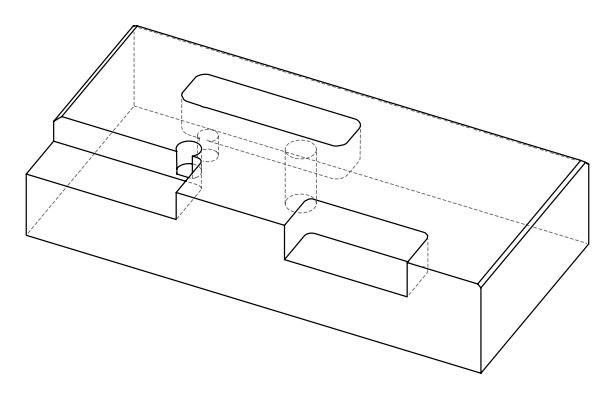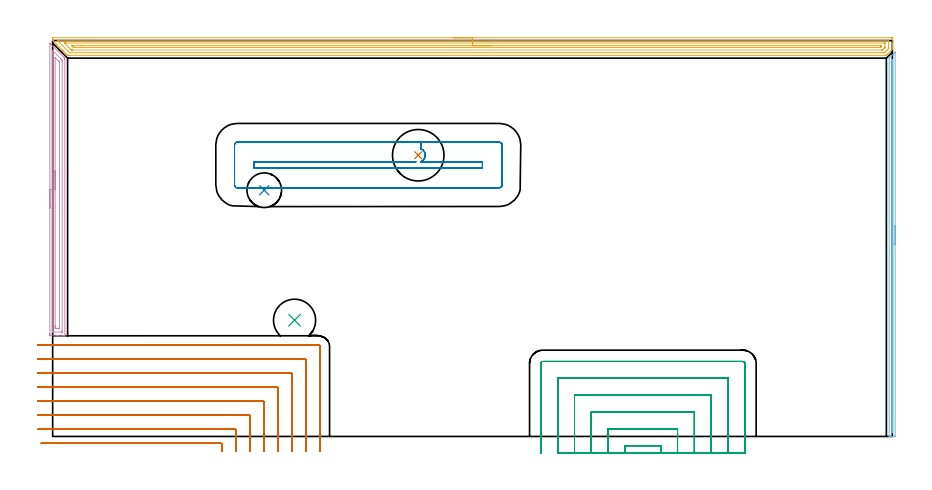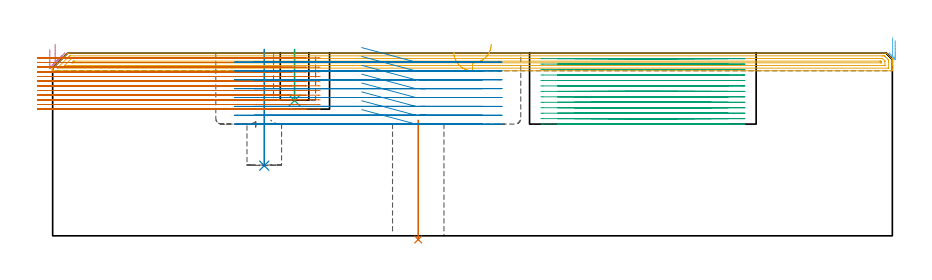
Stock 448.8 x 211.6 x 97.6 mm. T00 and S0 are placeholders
(PLAN: 9 operations, 6 tool changes, 101.4 min)
(1 INDEXABLE_INSERT_DRILL_THROUGH_HOLE_FROM_SOLID | STEP1HOLE | NXT0302_026 | 0.26 min | 57909 mm3)
(2 INDEXABLE_INSERT_DRILL_BLIND_HOLE_FROM_SOLID | STEP1POCKET | NXT0302_008 | 0.25 min | 16067 mm3)
(3 INDEXABLE_INSERT_DRILL_BLIND_HOLE_FROM_SOLID_1 | STEP1POCKET_1 | NXT0302_016 | 0.11 min | 9942 mm3)
(4 AREA_MILL | FG_CHAMFER_SURFACE | UGT0205_001 | 3.89 min | 5208 mm3)
(5 AREA_MILL_1 | FG_CHAMFER_SURFACE_1 | UGT0205_001 | 14.43 min | 19616 mm3)
(6 AREA_MILL_2 | FG_CHAMFER_SURFACE_2 | UGT0205_001 | 3.4 min | 1041 mm3)
(7 MILL_CORNER_NOTCH_RECTANGULAR | CORNER_NOTCH_RECTANGULAR | NXT0201_013 | Follow Part, ap 2.5, ae 75% | 32.62 min | 236923 mm3)
(8 MILL_RECTANGULAR_POCKET | POCKET_RECTANGULAR_STRAIGHT | UGT0201_095 | Follow Part, ap 5, ae 75% | 10.48 min | 236497 mm3)
(9 MILL_SLOT | SLOT_PARTIAL_RECTANGULAR | NXT0201_011 | Follow Part, ap 3, ae 75% | 35.96 min | 210805 mm3)
(TOOL NXT0302_026 | Index. Insert Drill 27.5mm [880-D2750L32-03] | D27.5 PA176 FL83 Z2)
(TOOL NXT0302_008 | Index. Insert Drill 18.5mm [880-D1850L25-05] | D18.5 PA176 FL93 Z2)
(TOOL NXT0302_016 | Index. Insert Drill 22.5mm [880-D2250L25-03] | D22.5 PA176 FL68 Z2)
(TOOL UGT0205_001 | Chamfer Mill 20 x 3 x 45 deg. | D20 FL50 Z2)
(TOOL NXT0201_013 | ENDMILL 10mm | D10 FL30 Z4)
(TOOL UGT0201_095 | End mill 20 mm | D20 R3 FL38 Z4)
(TOOL NXT0201_011 | ENDMILL 12mm [2P460-1200-NA 1630] | D12 FL38 Z6)
(OP 1 INDEXABLE_INSERT_DRILL_THROUGH_HOLE_FROM_SOLID)
G17 G21 G94 G90
T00 M6
G54
G17 G0 G90 X195.4 Y150.3 S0 M3
G43 Z107.6 H1
G94 G81 G98 Z-1.98 F250. R61.7
G80
M5
M2
(OP 2 INDEXABLE_INSERT_DRILL_BLIND_HOLE_FROM_SOLID)
G17 G21 G94 G90
T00 M6
G54
G17 G0 G90 X113.1 Y131.6 S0 M3
G43 Z107.6 H1
G94 G81 G98 Z37.5 F250. R99.6
G80
M5
M2
(OP 3 INDEXABLE_INSERT_DRILL_BLIND_HOLE_FROM_SOLID_1)
G17 G21 G94 G90
T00 M6
G54
G17 G0 G90 X129.3 Y62.1 S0 M3
G43 Z107.6 H1
G94 G81 G98 Z72.3 F250. R99.6
G80
M5
M2
(OP 4 AREA_MILL)
G17 G21 G94 G90
T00 M6
G54
G17 G0 G90 X-1.5 Y122. S1061 M3
G43 Z107.6 H0
Z99.6
G94 G1 Y122.038 Z98.728 F250.
Y122.152 Z97.864
Y122.341 Z97.012
Y122.603 Z96.18
Y122.937 Z95.374
Y123.34 Z94.6
Y123.809 Z93.864
Y124.34 Z93.172
Y124.929 Z92.529
Y125.572 Z91.94
Y126.264 Z91.408
Y127. Z90.94
Y127.774 Z90.537
Y128.58 Z90.203
Y129.412 Z89.941
Y130.264 Z89.752
Y131.128 Z89.638
Y132. Z89.6
X-1.499 Y210.196 Z89.601
X-1.496 Z89.604
X-1.404 Y210.104 Z89.696
X-1.031 Y209.733 Z90.065
X6.473 Y202.227 Z97.573
X6.504 Y202.187 Z97.593
X6.5 Y201.582 Z97.6
Y53.953
X6.497 Y53.808 Z97.588
X6.491 Y53.807 Z97.582
X6.179 Y53.8 Z97.278
X5.753 Z96.852
X5.148 Z96.243
X3.081 Z94.178
X2.5 Z93.595
X1.908 Z93.003
X-1.031 Y53.801 Z90.066
X-1.26 Y53.804 Z89.837
X-1.491 Y53.809 Z89.606
X-1.495 Y53.93 Z89.603
X-1.499 Y54.399 Z89.601
X-1.5 Y54.873 Z89.6
Y132.
X-0.086 Z91.014
Y205.141
X-0.084 Y205.969 Z91.016
X-0.082 Y206.033 Z91.018
X-0.067 Y206.306 Z91.033
X0.016 Y206.227 Z91.116
X0.216 Y206.033 Z91.316
X4.265 Y201.984 Z95.365
X4.673 Y201.574 Z95.773
X5.079 Y201.154 Z96.179
X5.085 Y200.745 Z96.185
Y200.682
X5.086 Y56.183 Z96.186
X5.084 Y55.975 Z96.184
X5.082 Y55.872 Z96.182
X5.079 Y55.824 Z96.179
X5.07 Y55.81 Z96.17
X5.022 Y55.807 Z96.122
X4.643 Y55.801 Z95.743
X0.23 Z91.33
X0.02 Y55.806 Z91.12
X-0.078 Y55.81 Z91.022
X-0.085 Y56.119 Z91.015
Y56.183
X-0.086 Y132. Z91.014
X1.328 Z92.428
X1.329 Y201.865 Z92.429
X1.33 Y202.466 Z92.43
X1.334 Z92.434
X3.383 Y200.418 Z94.483
X3.538 Y200.261 Z94.638
X3.615 Y200.18 Z94.715
X3.651 Y200.138 Z94.751
X3.665 Y200.116 Z94.765
X3.666 Y200.081 Z94.766
X3.67 Y199.79 Z94.77
X3.671 Y199.498 Z94.771
X3.672 Y198.898 Z94.772
X3.671 Y58.859 Z94.771
X3.67 Y58.568 Z94.77
X3.666 Y57.967 Z94.766
X3.665 Y57.83 Z94.765
X3.539 Y57.809 Z94.639
X3.383 Y57.805 Z94.483
X2.665 Y57.8 Z93.765
X2.5 Z93.6
X1.782 Z92.882
X1.617 Y57.802 Z92.717
X1.453 Y57.806 Z92.553
X1.348 Y57.81 Z92.448
X1.335 Y57.871 Z92.435
X1.333 Y57.967 Z92.433
X1.33 Y58.257 Z92.43
X1.329 Y58.859 Z92.429
X1.328 Y59.15 Z92.428
Y132.
Y132.872 Z92.467
Y133.737 Z92.58
Y134.588 Z92.769
Y135.42 Z93.032
Y136.226 Z93.365
Y137. Z93.768
Y137.736 Z94.237
Y138.428 Z94.768
Y139.071 Z95.357
Y139.66 Z96.001
Y140.192 Z96.693
Y140.66 Z97.428
Y141.063 Z98.202
Y141.397 Z99.008
Y141.659 Z99.84
Y141.848 Z100.692
Y141.962 Z101.557
Y142. Z102.428
G0 Z107.6
M5
M2
(OP 5 AREA_MILL_1)
G17 G21 G94 G90
T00 M6
G54
G17 G0 G90 X214.4 Y213.1 S1061 M3
G43 Z107.6 H0
Z98.2
G94 G1 X214.438 Z97.328 F250.
X214.552 Z96.464
X214.741 Z95.612
X215.003 Z94.78
X215.337 Z93.974
X215.74 Z93.2
X216.209 Z92.464
X216.74 Z91.772
X217.329 Z91.129
X217.972 Z90.54
X218.664 Z90.008
X219.4 Z89.54
X220.174 Z89.137
X220.98 Z88.803
X221.812 Z88.541
X222.664 Z88.352
X223.528 Z88.238
X224.4 Z88.2
X448.182 Y213.099 Z88.201
X448.521 Y213.097 Z88.202
X448.79 Y213.093 Z88.204
X448.8 Y212.766 Z88.531
Y210.146 Z91.148
Y209.608 Z91.689
Y209.273 Z92.023
Y208.735 Z92.562
Y208.4 Z92.895
Y207.731 Z93.569
Y207.425 Z93.874
X448.798 Y206.985 Z94.307
X448.79 Y206.898 Z94.394
X448.705 Y206.803 Z94.493
X448.654 Y206.753 Z94.545
X448.65 Y206.749 Z94.549
X447.735 Y205.835 Z95.464
X445.893 Y203.992 Z97.307
X445.645 Y203.747 Z97.549
X445.595 Y203.704 Z97.589
X445.502 Y203.7 Z97.6
X8.658
X8.005 Y203.701 Z97.586
X7.857 Y203.842 Z97.457
X5.918 Y205.781 Z95.516
X5.862 Y205.837 Z95.462
X5.68 Y206.019 Z95.28
X5.627 Y206.072 Z95.225
X5.577 Y206.122 Z95.177
X5.382 Y206.317 Z94.982
X5.336 Y206.363 Z94.934
X2.427 Y209.273 Z92.027
X0.32 Y211.379 Z89.919
X0.243 Y211.456 Z89.84
X0.036 Y211.664 Z89.636
X0.022 Y211.679 Z89.621
X0.001 Y211.71 Z89.588
X0. Y211.892 Z89.406
Y211.958 Z89.341
Y212.766 Z88.529
Y212.933 Z88.362
X0.001 Y213.097 Z88.199
X0.002
X0.171 Y213.1 Z88.2
X224.4
Y211.686 Z89.614
X446.607 Y211.685 Z89.615
X446.747 Y211.684 Z89.616
X446.78 Y211.681 Z89.619
X446.79 Y211.679 Z89.621
X446.793 Y211.671 Z89.629
X446.797 Y211.641 Z89.659
X446.8 Y211.497 Z89.803
X446.799 Y208.4 Z92.9
X446.798 Y208.007 Z93.293
X446.79 Y207.527 Z93.773
X446.777 Y207.338 Z93.962
X446.686 Y207.243 Z94.057
X446.395 Y206.946 Z94.354
X445.231 Y205.781 Z95.519
X444.922 Y205.475 Z95.825
X444.609 Y205.169 Z96.131
X444.551 Y205.121 Z96.179
X444.502 Y205.119 Z96.181
X444.395 Y205.116 Z96.184
X443.715 Y205.115 Z96.185
X443.504 Y205.114 Z96.186
X9.34 Y205.115 Z96.185
X9.17 Y205.116 Z96.184
X9.085 Y205.119 Z96.181
X9.047 Y205.121 Z96.179
X8.969 Y205.193 Z96.107
X8.658 Y205.494 Z95.806
X8.369 Y205.781 Z95.519
X7.765 Y206.385 Z94.915
X2.971 Y211.18 Z90.12
X2.674 Y211.482 Z89.818
X2.493 Y211.669 Z89.631
X2.487 Y211.681 Z89.619
X2.491 Y211.682 Z89.618
X2.519 Y211.684 Z89.616
X2.617 Y211.685 Z89.615
X224.4 Y211.686 Z89.614
Y210.272 Z91.028
X444.609 Y210.271 Z91.029
X444.737 Y210.27 Z91.03
X444.772 Y210.267 Z91.033
X444.788 Y210.265 Z91.035
X444.791 Y210.257 Z91.043
X444.797 Y210.208 Z91.092
X444.799 Y210.146 Z91.154
X444.8 Y208.213 Z93.087
X444.798 Y208.026 Z93.274
X444.794 Y207.902 Z93.398
X444.79 Y207.804 Z93.496
X444.762 Y207.773 Z93.527
X444.609 Y207.608 Z93.692
X443.684 Y206.684 Z94.616
X443.652 Y206.654 Z94.646
X443.557 Y206.568 Z94.732
X443.502 Y206.535 Z94.765
X442.95 Y206.529 Z94.771
X10.573
X10.445 Y206.53 Z94.77
X10.317 Y206.532 Z94.768
X10.073 Y206.538 Z94.762
X9.953 Y206.654 Z94.646
X9.551 Y207.049 Z94.251
X6.395 Y210.205 Z91.095
X6.361 Y210.241 Z91.059
X6.345 Y210.261 Z91.039
X6.343 Y210.264 Z91.036
X6.359 Y210.266 Z91.034
X6.615 Y210.27 Z91.03
X6.743 Y210.271 Z91.029
X6.871 Y210.272 Z91.028
X224.4
Y208.857 Z92.443
X442.661
X442.705 Y208.856 Z92.444
X442.751 Y208.854 Z92.446
X442.781 Y208.851 Z92.449
X442.79 Y208.818 Z92.482
X442.799 Y208.422 Z92.878
X442.798 Y208.4 Z92.9
X442.79 Y208.294 Z93.006
X442.783 Y208.244 Z93.056
X442.745 Y208.202 Z93.098
X442.612 Y208.066 Z93.234
X442.513 Y207.971 Z93.329
X442.493 Y207.954 Z93.346
X442.462 Y207.95 Z93.35
X442.393 Y207.946 Z93.354
X441.929 Y207.943 Z93.357
X11.806
X11.338 Y207.945 Z93.355
X11.183 Y207.948 Z93.352
X11.129 Y207.95 Z93.35
X11.083 Y207.978 Z93.322
X10.995 Y208.062 Z93.238
X10.65 Y208.4 Z92.9
X10.445 Y208.605 Z92.695
X10.284 Y208.773 Z92.527
X10.215 Y208.845 Z92.455
X10.238 Y208.85 Z92.45
X10.445 Y208.853 Z92.447
X10.871 Y208.856 Z92.444
X15.086 Y208.857 Z92.443
X224.4
X225.272 Z92.481
X226.137 Z92.595
X226.988 Z92.783
X227.82 Z93.046
X228.626 Z93.38
X229.4 Z93.782
X230.136 Z94.251
X230.828 Z94.782
X231.471 Z95.372
X232.06 Z96.015
X232.592 Z96.707
X233.06 Z97.443
X233.463 Z98.217
X233.797 Z99.022
X234.059 Z99.855
X234.248 Z100.706
X234.362 Z101.571
X234.4 Z102.443
G0 Z107.6
M5
M2
(OP 6 AREA_MILL_2)
G17 G21 G94 G90
T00 M6
G54
G17 G0 G90 X450.3 Y112.7 S1061 M3
G43 Z107.6 H0
Z104.4
G94 G1 Y112.662 Z103.528 F250.
Y112.548 Z102.664
Y112.359 Z101.812
Y112.097 Z100.98
Y111.763 Z100.174
Y111.36 Z99.4
Y110.892 Z98.664
Y110.36 Z97.972
Y109.771 Z97.329
Y109.128 Z96.74
Y108.436 Z96.208
Y107.7 Z95.74
Y106.926 Z95.337
Y106.12 Z95.003
Y105.288 Z94.741
Y104.436 Z94.552
Y103.572 Z94.438
Y102.7 Z94.4
Y0.3
X450.297 Y0.001
X449.135 Y0. Z95.561
X448.551 Z96.148
X447.979 Z96.72
X447.395 Z97.304
X447.298 Z97.401
X447.199 Z97.493
X447.196 Z97.496
X447.103 Y0.01 Z97.588
X447.1 Y0.15 Z97.6
Y202.129
X447.105 Y202.195 Z97.59
X447.126 Y202.225 Z97.57
X447.239 Y202.339 Z97.46
X449.57 Y204.672 Z95.126
X449.703 Y204.804 Z94.994
X449.868 Y204.97 Z94.829
X450.005 Y205.108 Z94.69
X450.149 Y205.25 Z94.549
X450.292 Y205.397 Z94.397
X450.294 Y205.398 Z94.394
X450.3 Y205.277 Z94.4
Y102.7
X448.886 Z95.814
X448.885 Y2.114 Z95.815
X448.884 Y2.052 Z95.816
X448.882 Y2.023 Z95.818
X448.88 Y2.015 Z95.82
X448.843 Y2.01 Z95.857
X448.632 Y2.003 Z96.068
X448.542 Y2.007 Z96.158
X448.526 Y2.009 Z96.174
X448.521 Y2.038 Z96.179
X448.518 Y2.12 Z96.182
X448.515 Y2.379 Z96.185
X448.514 Y6.094 Z96.186
Y200.346
X448.515 Y200.727 Z96.185
X448.518 Y200.978 Z96.182
X448.521 Y201.113 Z96.179
X448.531 Y201.169 Z96.169
X448.591 Y201.238 Z96.109
X448.686 Y201.332 Z96.014
X448.87 Y201.509 Z95.83
X448.879 Y201.514 Z95.821
X448.881 Y201.498 Z95.819
X448.884 Y201.238 Z95.816
X448.885 Y200.982 Z95.815
X448.886 Y200.601 Z95.814
Y102.7
Y101.828 Z95.852
Y100.964 Z95.966
Y100.112 Z96.155
Y99.28 Z96.417
Y98.474 Z96.751
Y97.7 Z97.154
Y96.964 Z97.623
Y96.272 Z98.154
Y95.629 Z98.743
Y95.04 Z99.386
Y94.508 Z100.078
Y94.04 Z100.814
Y93.637 Z101.588
Y93.303 Z102.394
Y93.041 Z103.226
Y92.852 Z104.078
Y92.738 Z104.943
Y92.7 Z105.814
G0 Z107.6
M5
M2
(OP 7 MILL_CORNER_NOTCH_RECTANGULAR)
G17 G21 G94 G90
T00 M6
G54
G17 G0 G90 X90.5 Y-8. S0 M3
G43 Z107.6 H0
Z95.108
G94 G1 Y-5. F250.
Y-4.195 F500.
G3 X90.005 Y-3.7 R0.5
G1 X-3.363
X-6.363 F250.
G0 Z107.6
X98. Y-8.
Z95.108
G1 Y-5.
Y3.305 F500.
G3 X97.505 Y3.8 R0.5
G1 X-4.633
G2 X-5. Y3.801 R45.
G1 X-8. Y3.826 F250.
G0 Z107.6
X105.5 Y-8.
Z95.108
G1 Y-5.
Y10.804 F500.
G3 X105.004 Y11.3 R0.5
G1 X-4.633
G2 X-5. Y11.302 R37.5
G1 X-8. Y11.331 F250.
G0 Z107.6
X113. Y-8.
Z95.108
G1 Y-5.
Y18.304 F500.
G3 X112.504 Y18.8 R0.5
G1 X-4.633
G2 X-5. Y18.802 R30.
G1 X-8. Y18.839 F250.
G0 Z107.6
X120.5 Y-8.
Z95.108
G1 Y-5.
Y25.804 F500.
G3 X120.004 Y26.3 R0.5
G1 X-4.633
G2 X-5. Y26.303 R22.5
G1 X-8. Y26.352 F250.
G0 Z107.6
X128. Y-8.
Z95.108
G1 Y-5.
Y33.304 F500.
G3 X127.504 Y33.8 R0.5
G1 X-4.633
G2 X-5. Y33.804 R15.
G1 X-7.999 Y33.878 F250.
G0 Z107.6
X135.5 Y-8.
Z95.108
G1 Y-5.
Y40.804 F500.
G3 X135.004 Y41.3 R0.5
G1 X-4.633
G2 X-5. Y41.309 R7.5
G1 X-7.996 Y41.456 F250.
G0 Z107.6
X143. Y-8.
Z95.108
G1 Y-5.
Y47.9 F500.
G3 X142.1 Y48.8 R0.9
G1 X-4.633
X-7.633 F250.
G0 Z107.6
X90.5 Y-8.
Z92.617
G1 Y-5.
Y-4.195 F500.
G3 X90.005 Y-3.7 R0.5
G1 X-3.363
X-6.363 F250.
G0 Z107.6
X98. Y-8.
Z92.617
G1 Y-5.
Y3.305 F500.
G3 X97.505 Y3.8 R0.5
G1 X-5.
X-8. F250.
G0 Z107.6
X105.5 Y-8.
Z92.617
G1 Y-5.
Y10.804 F500.
G3 X105.004 Y11.3 R0.5
G1 X-5.
X-8. F250.
G0 Z107.6
X113. Y-8.
Z92.617
G1 Y-5.
Y18.304 F500.
G3 X112.504 Y18.8 R0.5
G1 X-5.
X-8. F250.
G0 Z107.6
X120.5 Y-8.
Z92.617
G1 Y-5.
Y25.804 F500.
G3 X120.004 Y26.3 R0.5
G1 X-5.
X-8. F250.
G0 Z107.6
X128. Y-8.
Z92.617
G1 Y-5.
Y33.304 F500.
G3 X127.504 Y33.8 R0.5
G1 X-5.
X-8. F250.
G0 Z107.6
X135.5 Y-8.
Z92.617
G1 Y-5.
Y40.804 F500.
G3 X135.004 Y41.3 R0.5
G1 X-5.
X-8. F250.
G0 Z107.6
X143. Y-8.
Z92.617
G1 Y-5.
Y47.9 F500.
G3 X142.1 Y48.8 R0.9
G1 X-5.
X-8. F250.
G0 Z107.6
X90.5 Y-8.
Z90.125
G1 Y-5.
Y-4.195 F500.
G3 X90.005 Y-3.7 R0.5
G1 X-3.363
X-6.363 F250.
G0 Z107.6
X98. Y-8.
Z90.125
G1 Y-5.
Y3.305 F500.
G3 X97.505 Y3.8 R0.5
G1 X-5.
X-8. F250.
G0 Z107.6
X105.5 Y-8.
Z90.125
G1 Y-5.
Y10.804 F500.
G3 X105.004 Y11.3 R0.5
G1 X-5.
X-8. F250.
G0 Z107.6
X113. Y-8.
Z90.125
G1 Y-5.
Y18.304 F500.
G3 X112.504 Y18.8 R0.5
G1 X-5.
X-8. F250.
G0 Z107.6
X120.5 Y-8.
Z90.125
G1 Y-5.
Y25.804 F500.
G3 X120.004 Y26.3 R0.5
G1 X-5.
X-8. F250.
G0 Z107.6
X128. Y-8.
Z90.125
G1 Y-5.
Y33.304 F500.
G3 X127.504 Y33.8 R0.5
G1 X-5.
X-8. F250.
G0 Z107.6
X135.5 Y-8.
Z90.125
G1 Y-5.
Y40.804 F500.
G3 X135.004 Y41.3 R0.5
G1 X-5.
X-8. F250.
G0 Z107.6
X143. Y-8.
Z90.125
G1 Y-5.
Y47.9 F500.
G3 X142.1 Y48.8 R0.9
G1 X-5.
X-8. F250.
G0 Z107.6
X90.5 Y-8.
Z87.633
G1 Y-5.
Y-4.195 F500.
G3 X90.005 Y-3.7 R0.5
G1 X-3.363
X-6.363 F250.
G0 Z107.6
X98. Y-8.
Z87.633
G1 Y-5.
Y3.305 F500.
G3 X97.505 Y3.8 R0.5
G1 X-5.
X-8. F250.
G0 Z107.6
X105.5 Y-8.
Z87.633
G1 Y-5.
Y10.804 F500.
G3 X105.004 Y11.3 R0.5
G1 X-5.
X-8. F250.
G0 Z107.6
X113. Y-8.
Z87.633
G1 Y-5.
Y18.304 F500.
G3 X112.504 Y18.8 R0.5
G1 X-5.
X-8. F250.
G0 Z107.6
X120.5 Y-8.
Z87.633
G1 Y-5.
Y25.804 F500.
G3 X120.004 Y26.3 R0.5
G1 X-5.
X-8. F250.
G0 Z107.6
X128. Y-8.
Z87.633
G1 Y-5.
Y33.304 F500.
G3 X127.504 Y33.8 R0.5
G1 X-5.
X-8. F250.
G0 Z107.6
X135.5 Y-8.
Z87.633
G1 Y-5.
Y40.804 F500.
G3 X135.004 Y41.3 R0.5
G1 X-5.
X-8. F250.
G0 Z107.6
X143. Y-8.
Z87.633
G1 Y-5.
Y47.9 F500.
G3 X142.1 Y48.8 R0.9
G1 X-5.
X-8. F250.
G0 Z107.6
X90.5 Y-8.
Z85.142
G1 Y-5.
Y-4.195 F500.
G3 X90.005 Y-3.7 R0.5
G1 X-3.363
X-6.363 F250.
G0 Z107.6
X98. Y-8.
Z85.142
G1 Y-5.
Y3.305 F500.
G3 X97.505 Y3.8 R0.5
G1 X-5.
X-8. F250.
G0 Z107.6
X105.5 Y-8.
Z85.142
G1 Y-5.
Y10.804 F500.
G3 X105.004 Y11.3 R0.5
G1 X-5.
X-8. F250.
G0 Z107.6
X113. Y-8.
Z85.142
G1 Y-5.
Y18.304 F500.
G3 X112.504 Y18.8 R0.5
G1 X-5.
X-8. F250.
G0 Z107.6
X120.5 Y-8.
Z85.142
G1 Y-5.
Y25.804 F500.
G3 X120.004 Y26.3 R0.5
G1 X-5.
X-8. F250.
G0 Z107.6
X128. Y-8.
Z85.142
G1 Y-5.
Y33.304 F500.
G3 X127.504 Y33.8 R0.5
G1 X-5.
X-8. F250.
G0 Z107.6
X135.5 Y-8.
Z85.142
G1 Y-5.
Y40.804 F500.
G3 X135.004 Y41.3 R0.5
G1 X-5.
X-8. F250.
G0 Z107.6
X143. Y-8.
Z85.142
G1 Y-5.
Y47.9 F500.
G3 X142.1 Y48.8 R0.9
G1 X-5.
X-8. F250.
G0 Z107.6
X90.5 Y-8.
Z82.65
G1 Y-5.
Y-4.195 F500.
G3 X90.005 Y-3.7 R0.5
G1 X-3.363
X-6.363 F250.
G0 Z107.6
X98. Y-8.
Z82.65
G1 Y-5.
Y3.305 F500.
G3 X97.505 Y3.8 R0.5
G1 X-5.
X-8. F250.
G0 Z107.6
X105.5 Y-8.
Z82.65
G1 Y-5.
Y10.804 F500.
G3 X105.004 Y11.3 R0.5
G1 X-5.
X-8. F250.
G0 Z107.6
X113. Y-8.
Z82.65
G1 Y-5.
Y18.304 F500.
G3 X112.504 Y18.8 R0.5
G1 X-5.
X-8. F250.
G0 Z107.6
X120.5 Y-8.
Z82.65
G1 Y-5.
Y25.804 F500.
G3 X120.004 Y26.3 R0.5
G1 X-5.
X-8. F250.
G0 Z107.6
X128. Y-8.
Z82.65
G1 Y-5.
Y33.304 F500.
G3 X127.504 Y33.8 R0.5
G1 X-5.
X-8. F250.
G0 Z107.6
X135.5 Y-8.
Z82.65
G1 Y-5.
Y40.804 F500.
G3 X135.004 Y41.3 R0.5
G1 X-5.
X-8. F250.
G0 Z107.6
X143. Y-8.
Z82.65
G1 Y-5.
Y47.9 F500.
G3 X142.1 Y48.8 R0.9
G1 X-5.
X-8. F250.
G0 Z107.6
X90.5 Y-8.
Z80.158
G1 Y-5.
Y-4.195 F500.
G3 X90.005 Y-3.7 R0.5
G1 X-3.363
X-6.363 F250.
G0 Z107.6
X98. Y-8.
Z80.158
G1 Y-5.
Y3.305 F500.
G3 X97.505 Y3.8 R0.5
G1 X-5.
X-8. F250.
G0 Z107.6
X105.5 Y-8.
Z80.158
G1 Y-5.
Y10.804 F500.
G3 X105.004 Y11.3 R0.5
G1 X-5.
X-8. F250.
G0 Z107.6
X113. Y-8.
Z80.158
G1 Y-5.
Y18.304 F500.
G3 X112.504 Y18.8 R0.5
G1 X-5.
X-8. F250.
G0 Z107.6
X120.5 Y-8.
Z80.158
G1 Y-5.
Y25.804 F500.
G3 X120.004 Y26.3 R0.5
G1 X-5.
X-8. F250.
G0 Z107.6
X128. Y-8.
Z80.158
G1 Y-5.
Y33.304 F500.
G3 X127.504 Y33.8 R0.5
G1 X-5.
X-8. F250.
G0 Z107.6
X135.5 Y-8.
Z80.158
G1 Y-5.
Y40.804 F500.
G3 X135.004 Y41.3 R0.5
G1 X-5.
X-8. F250.
G0 Z107.6
X143. Y-8.
Z80.158
G1 Y-5.
Y47.9 F500.
G3 X142.1 Y48.8 R0.9
G1 X-5.
X-8. F250.
G0 Z107.6
X90.5 Y-8.
Z77.667
G1 Y-5.
Y-4.195 F500.
G3 X90.005 Y-3.7 R0.5
G1 X-3.363
X-6.363 F250.
G0 Z107.6
X98. Y-8.
Z77.667
G1 Y-5.
Y3.305 F500.
G3 X97.505 Y3.8 R0.5
G1 X-5.
X-8. F250.
G0 Z107.6
X105.5 Y-8.
Z77.667
G1 Y-5.
Y10.804 F500.
G3 X105.004 Y11.3 R0.5
G1 X-5.
X-8. F250.
G0 Z107.6
X113. Y-8.
Z77.667
G1 Y-5.
Y18.304 F500.
G3 X112.504 Y18.8 R0.5
G1 X-5.
X-8. F250.
G0 Z107.6
X120.5 Y-8.
Z77.667
G1 Y-5.
Y25.804 F500.
G3 X120.004 Y26.3 R0.5
G1 X-5.
X-8. F250.
G0 Z107.6
X128. Y-8.
Z77.667
G1 Y-5.
Y33.304 F500.
G3 X127.504 Y33.8 R0.5
G1 X-5.
X-8. F250.
G0 Z107.6
X135.5 Y-8.
Z77.667
G1 Y-5.
Y40.804 F500.
G3 X135.004 Y41.3 R0.5
G1 X-5.
X-8. F250.
G0 Z107.6
X143. Y-8.
Z77.667
G1 Y-5.
Y47.9 F500.
G3 X142.1 Y48.8 R0.9
G1 X-5.
X-8. F250.
G0 Z107.6
X90.5 Y-8.
Z75.175
G1 Y-5.
Y-4.195 F500.
G3 X90.005 Y-3.7 R0.5
G1 X-3.363
X-6.363 F250.
G0 Z107.6
X98. Y-8.
Z75.175
G1 Y-5.
Y3.305 F500.
G3 X97.505 Y3.8 R0.5
G1 X-5.
X-8. F250.
G0 Z107.6
X105.5 Y-8.
Z75.175
G1 Y-5.
Y10.804 F500.
G3 X105.004 Y11.3 R0.5
G1 X-5.
X-8. F250.
G0 Z107.6
X113. Y-8.
Z75.175
G1 Y-5.
Y18.304 F500.
G3 X112.504 Y18.8 R0.5
G1 X-5.
X-8. F250.
G0 Z107.6
X120.5 Y-8.
Z75.175
G1 Y-5.
Y25.804 F500.
G3 X120.004 Y26.3 R0.5
G1 X-5.
X-8. F250.
G0 Z107.6
X128. Y-8.
Z75.175
G1 Y-5.
Y33.304 F500.
G3 X127.504 Y33.8 R0.5
G1 X-5.
X-8. F250.
G0 Z107.6
X135.5 Y-8.
Z75.175
G1 Y-5.
Y40.804 F500.
G3 X135.004 Y41.3 R0.5
G1 X-5.
X-8. F250.
G0 Z107.6
X143. Y-8.
Z75.175
G1 Y-5.
Y47.9 F500.
G3 X142.1 Y48.8 R0.9
G1 X-5.
X-8. F250.
G0 Z107.6
X90.5 Y-8.
Z72.683
G1 Y-5.
Y-4.195 F500.
G3 X90.005 Y-3.7 R0.5
G1 X-3.363
X-6.363 F250.
G0 Z107.6
X98. Y-8.
Z72.683
G1 Y-5.
Y3.305 F500.
G3 X97.505 Y3.8 R0.5
G1 X-5.
X-8. F250.
G0 Z107.6
X105.5 Y-8.
Z72.683
G1 Y-5.
Y10.804 F500.
G3 X105.004 Y11.3 R0.5
G1 X-5.
X-8. F250.
G0 Z107.6
X113. Y-8.
Z72.683
G1 Y-5.
Y18.304 F500.
G3 X112.504 Y18.8 R0.5
G1 X-5.
X-8. F250.
G0 Z107.6
X120.5 Y-8.
Z72.683
G1 Y-5.
Y25.804 F500.
G3 X120.004 Y26.3 R0.5
G1 X-5.
X-8. F250.
G0 Z107.6
X128. Y-8.
Z72.683
G1 Y-5.
Y33.304 F500.
G3 X127.504 Y33.8 R0.5
G1 X-5.
X-8. F250.
G0 Z107.6
X135.5 Y-8.
Z72.683
G1 Y-5.
Y40.804 F500.
G3 X135.004 Y41.3 R0.5
G1 X-5.
X-8. F250.
G0 Z107.6
X143. Y-8.
Z72.683
G1 Y-5.
Y47.9 F500.
G3 X142.1 Y48.8 R0.9
G1 X-5.
X-8. F250.
G0 Z107.6
X90.5 Y-8.
Z70.192
G1 Y-5.
Y-4.195 F500.
G3 X90.005 Y-3.7 R0.5
G1 X-3.363
X-6.363 F250.
G0 Z107.6
X98. Y-8.
Z70.192
G1 Y-5.
Y3.305 F500.
G3 X97.505 Y3.8 R0.5
G1 X-5.
X-8. F250.
G0 Z107.6
X105.5 Y-8.
Z70.192
G1 Y-5.
Y10.804 F500.
G3 X105.004 Y11.3 R0.5
G1 X-5.
X-8. F250.
G0 Z107.6
X113. Y-8.
Z70.192
G1 Y-5.
Y18.304 F500.
G3 X112.504 Y18.8 R0.5
G1 X-5.
X-8. F250.
G0 Z107.6
X120.5 Y-8.
Z70.192
G1 Y-5.
Y25.804 F500.
G3 X120.004 Y26.3 R0.5
G1 X-5.
X-8. F250.
G0 Z107.6
X128. Y-8.
Z70.192
G1 Y-5.
Y33.304 F500.
G3 X127.504 Y33.8 R0.5
G1 X-5.
X-8. F250.
G0 Z107.6
X135.5 Y-8.
Z70.192
G1 Y-5.
Y40.804 F500.
G3 X135.004 Y41.3 R0.5
G1 X-5.
X-8. F250.
G0 Z107.6
X143. Y-8.
Z70.192
G1 Y-5.
Y47.9 F500.
G3 X142.1 Y48.8 R0.9
G1 X-5.
X-8. F250.
G0 Z107.6
X90.5 Y-8.
Z67.7
G1 Y-5.
Y-4.195 F500.
G3 X90.005 Y-3.7 R0.5
G1 X-3.363
X-6.363 F250.
G0 Z107.6
X98. Y-8.
Z67.7
G1 Y-5.
Y3.305 F500.
G3 X97.505 Y3.8 R0.5
G1 X-5.
X-8. F250.
G0 Z107.6
X105.5 Y-8.
Z67.7
G1 Y-5.
Y10.804 F500.
G3 X105.004 Y11.3 R0.5
G1 X-5.
X-8. F250.
G0 Z107.6
X113. Y-8.
Z67.7
G1 Y-5.
Y18.304 F500.
G3 X112.504 Y18.8 R0.5
G1 X-5.
X-8. F250.
G0 Z107.6
X120.5 Y-8.
Z67.7
G1 Y-5.
Y25.804 F500.
G3 X120.004 Y26.3 R0.5
G1 X-5.
X-8. F250.
G0 Z107.6
X128. Y-8.
Z67.7
G1 Y-5.
Y33.304 F500.
G3 X127.504 Y33.8 R0.5
G1 X-5.
X-8. F250.
G0 Z107.6
X135.5 Y-8.
Z67.7
G1 Y-5.
Y40.804 F500.
G3 X135.004 Y41.3 R0.5
G1 X-5.
X-8. F250.
G0 Z107.6
X143. Y-8.
Z67.7
G1 Y-5.
Y47.9 F500.
G3 X142.1 Y48.8 R0.9
G1 X-5.
X-8. F250.
G0 Z107.6
M5
M2
(OP 8 MILL_RECTANGULAR_POCKET)
G17 G21 G94 G90
T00 M6
G54
G17 G0 G90 X165.194 Y146.8 S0 M3
G43 Z107.6 H0
Z100.6
G94 G1 X194.071 Z92.862 F250.
X107.7 F500.
Y143.4
X229.7
Y146.8
X196.73
G3 X198.651 Y148.446 R3.74
X198.877 Y148.913 R3.735
X198.16 Y152.827 R3.739
X196.73 Y153.793 R3.779
G1 Y157.3
X98.8
G3 X97.2 Y155.7 R1.6
G1 Y134.5
G3 X98.8 Y132.9 R1.6
G1 X238.6
G3 X240.2 Y134.5 R1.6
G1 Y155.7
G3 X238.6 Y157.3 R1.6
G1 X196.73
X195.73
G0 X165.194 Y146.8 Z95.862
G1 X194.071 Z88.125 F250.
X107.7 F500.
Y143.4
X229.7
Y146.8
X196.73
G3 X198.651 Y148.446 R3.74
X198.863 Y148.878 R3.735
X198.164 Y152.823 R3.738
X196.73 Y153.793 R3.779
G1 Y157.3
X98.8
G3 X97.2 Y155.7 R1.6
G1 Y134.5
G3 X98.8 Y132.9 R1.6
G1 X238.6
G3 X240.2 Y134.5 R1.6
G1 Y155.7
G3 X238.6 Y157.3 R1.6
G1 X196.73
X195.73
G0 X165.194 Y146.8 Z91.125
G1 X194.071 Z83.387 F250.
X107.7 F500.
Y143.4
X229.7
Y146.8
X196.73
G3 X198.652 Y148.445 R3.741
X198.934 Y149.066 R3.738
X198.989 Y151.365 R3.739
X198.164 Y152.823 R3.738
X196.73 Y153.792 R3.779
G1 Y157.3
X98.8
G3 X97.2 Y155.7 R1.6
G1 Y134.5
G3 X98.8 Y132.9 R1.6
G1 X238.6
G3 X240.2 Y134.5 R1.6
G1 Y155.7
G3 X238.6 Y157.3 R1.6
G1 X196.73
X195.73
G0 X165.194 Y146.8 Z86.387
G1 X194.071 Z78.65 F250.
X107.7 F500.
Y143.4
X229.7
Y146.8
X196.73
G3 X198.652 Y148.448 R3.74
X198.875 Y148.907 R3.735
X198.16 Y152.827 R3.739
X196.73 Y153.793 R3.779
G1 Y157.3
X98.8
G3 X97.2 Y155.7 R1.6
G1 Y134.5
G3 X98.8 Y132.9 R1.6
G1 X238.6
G3 X240.2 Y134.5 R1.6
G1 Y155.7
G3 X238.6 Y157.3 R1.6
G1 X196.73
X195.73
G0 X165.194 Y146.8 Z81.65
G1 X194.071 Z73.912 F250.
X107.7 F500.
Y143.4
X229.7
Y146.8
X196.73
G3 X198.652 Y148.448 R3.74
X198.867 Y148.889 R3.735
X198.163 Y152.823 R3.738
X196.73 Y153.793 R3.779
G1 Y157.3
X98.8
G3 X97.2 Y155.7 R1.6
G1 Y134.5
G3 X98.8 Y132.9 R1.6
G1 X238.6
G3 X240.2 Y134.5 R1.6
G1 Y155.7
G3 X238.6 Y157.3 R1.6
G1 X196.73
X195.73
G0 X165.194 Y146.8 Z76.912
G1 X194.071 Z69.175 F250.
X107.7 F500.
Y143.4
X229.7
Y146.8
X196.73
G3 X198.652 Y148.446 R3.741
X198.934 Y149.066 R3.738
X199.003 Y151.315 R3.739
X198.163 Y152.823 R3.738
X196.73 Y153.793 R3.779
G1 Y157.3
X98.8
G3 X97.2 Y155.7 R1.6
G1 Y134.5
G3 X98.8 Y132.9 R1.6
G1 X238.6
G3 X240.2 Y134.5 R1.6
G1 Y155.7
G3 X238.6 Y157.3 R1.6
G1 X196.73
X195.73
G0 X165.194 Y146.8 Z72.175
G1 X194.071 Z64.437 F250.
X107.7 F500.
Y143.4
X229.7
Y146.8
X196.73
G3 X198.652 Y148.448 R3.74
X198.877 Y148.912 R3.735
X198.16 Y152.827 R3.739
X196.73 Y153.793 R3.779
G1 Y157.3
X98.8
G3 X97.2 Y155.7 R1.6
G1 Y134.5
G3 X98.8 Y132.9 R1.6
G1 X238.6
G3 X240.2 Y134.5 R1.6
G1 Y155.7
G3 X238.6 Y157.3 R1.6
G1 X196.73
X195.73
G0 X165.194 Y146.8 Z67.437
G1 X194.071 Z59.7 F250.
X107.7 F500.
Y143.4
X229.7
Y146.8
X196.73
G3 X198.652 Y148.448 R3.74
X198.869 Y148.892 R3.735
X198.164 Y152.823 R3.738
X196.73 Y153.793 R3.779
G1 Y157.3
X98.8
G3 X97.2 Y155.7 R1.6
G1 Y134.5
G3 X98.8 Y132.9 R1.6
G1 X238.6
G3 X240.2 Y134.5 R1.6
G1 Y155.7
G3 X238.6 Y157.3 R1.6
G1 X196.73
X195.73
G0 Z107.6
M5
M2
(OP 9 MILL_SLOT)
G17 G21 G94 G90
T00 M6
G54
G17 G0 G90 X325. Y-9. S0 M3
G43 Z107.6 H1
Z94.685
G94 G1 Y-6. F250.
Y-4.9 F500.
X305.9
Y-6.
Y-9. F250.
X334.
Y-6.
Y4.1 F500.
X296.9
Y-6.
Y-9. F250.
X343.
Y-6.
Y13.1 F500.
X287.9
Y-6.
Y-9. F250.
X352.
Y-6.
Y22.1 F500.
X278.9
Y-6.
Y-9. F250.
X361.
Y-6.
Y31.1 F500.
X269.9
Y-6.
Y-9. F250.
X370.
Y-6.
Y39. F500.
G3 X368.9 Y40.1 R1.1
G1 X262.
G3 X260.9 Y39. R1.1
G1 Y-6.
Y-9. F250.
G0 X325. Z91.769
G1 Y-6.
Y-4.9 F500.
X305.9
Y-6.
Y-9. F250.
X334.
Y-6.
Y4.1 F500.
X296.9
Y-6.
Y-9. F250.
X343.
Y-6.
Y13.1 F500.
X287.9
Y-6.
Y-9. F250.
X352.
Y-6.
Y22.1 F500.
X278.9
Y-6.
Y-9. F250.
X361.
Y-6.
Y31.1 F500.
X269.9
Y-6.
Y-9. F250.
X370.
Y-6.
Y39. F500.
G3 X368.9 Y40.1 R1.1
G1 X262.
G3 X260.9 Y39. R1.1
G1 Y-6.
Y-9. F250.
G0 X325. Z88.854
G1 Y-6.
Y-4.9 F500.
X305.9
Y-6.
Y-9. F250.
X334.
Y-6.
Y4.1 F500.
X296.9
Y-6.
Y-9. F250.
X343.
Y-6.
Y13.1 F500.
X287.9
Y-6.
Y-9. F250.
X352.
Y-6.
Y22.1 F500.
X278.9
Y-6.
Y-9. F250.
X361.
Y-6.
Y31.1 F500.
X269.9
Y-6.
Y-9. F250.
X370.
Y-6.
Y39. F500.
G3 X368.9 Y40.1 R1.1
G1 X262.
G3 X260.9 Y39. R1.1
G1 Y-6.
Y-9. F250.
G0 X325. Z85.938
G1 Y-6.
Y-4.9 F500.
X305.9
Y-6.
Y-9. F250.
X334.
Y-6.
Y4.1 F500.
X296.9
Y-6.
Y-9. F250.
X343.
Y-6.
Y13.1 F500.
X287.9
Y-6.
Y-9. F250.
X352.
Y-6.
Y22.1 F500.
X278.9
Y-6.
Y-9. F250.
X361.
Y-6.
Y31.1 F500.
X269.9
Y-6.
Y-9. F250.
X370.
Y-6.
Y39. F500.
G3 X368.9 Y40.1 R1.1
G1 X262.
G3 X260.9 Y39. R1.1
G1 Y-6.
Y-9. F250.
G0 X325. Z83.023
G1 Y-6.
Y-4.9 F500.
X305.9
Y-6.
Y-9. F250.
X334.
Y-6.
Y4.1 F500.
X296.9
Y-6.
Y-9. F250.
X343.
Y-6.
Y13.1 F500.
X287.9
Y-6.
Y-9. F250.
X352.
Y-6.
Y22.1 F500.
X278.9
Y-6.
Y-9. F250.
X361.
Y-6.
Y31.1 F500.
X269.9
Y-6.
Y-9. F250.
X370.
Y-6.
Y39. F500.
G3 X368.9 Y40.1 R1.1
G1 X262.
G3 X260.9 Y39. R1.1
G1 Y-6.
Y-9. F250.
G0 X325. Z80.108
G1 Y-6.
Y-4.9 F500.
X305.9
Y-6.
Y-9. F250.
X334.
Y-6.
Y4.1 F500.
X296.9
Y-6.
Y-9. F250.
X343.
Y-6.
Y13.1 F500.
X287.9
Y-6.
Y-9. F250.
X352.
Y-6.
Y22.1 F500.
X278.9
Y-6.
Y-9. F250.
X361.
Y-6.
Y31.1 F500.
X269.9
Y-6.
Y-9. F250.
X370.
Y-6.
Y39. F500.
G3 X368.9 Y40.1 R1.1
G1 X262.
G3 X260.9 Y39. R1.1
G1 Y-6.
Y-9. F250.
G0 X325. Z77.192
G1 Y-6.
Y-4.9 F500.
X305.9
Y-6.
Y-9. F250.
X334.
Y-6.
Y4.1 F500.
X296.9
Y-6.
Y-9. F250.
X343.
Y-6.
Y13.1 F500.
X287.9
Y-6.
Y-9. F250.
X352.
Y-6.
Y22.1 F500.
X278.9
Y-6.
Y-9. F250.
X361.
Y-6.
Y31.1 F500.
X269.9
Y-6.
Y-9. F250.
X370.
Y-6.
Y39. F500.
G3 X368.9 Y40.1 R1.1
G1 X262.
G3 X260.9 Y39. R1.1
G1 Y-6.
Y-9. F250.
G0 X325. Z74.277
G1 Y-6.
Y-4.9 F500.
X305.9
Y-6.
Y-9. F250.
X334.
Y-6.
Y4.1 F500.
X296.9
Y-6.
Y-9. F250.
X343.
Y-6.
Y13.1 F500.
X287.9
Y-6.
Y-9. F250.
X352.
Y-6.
Y22.1 F500.
X278.9
Y-6.
Y-9. F250.
X361.
Y-6.
Y31.1 F500.
X269.9
Y-6.
Y-9. F250.
X370.
Y-6.
Y39. F500.
G3 X368.9 Y40.1 R1.1
G1 X262.
G3 X260.9 Y39. R1.1
G1 Y-6.
Y-9. F250.
G0 X325. Z71.362
G1 Y-6.
Y-4.9 F500.
X305.9
Y-6.
Y-9. F250.
X334.
Y-6.
Y4.1 F500.
X296.9
Y-6.
Y-9. F250.
X343.
Y-6.
Y13.1 F500.
X287.9
Y-6.
Y-9. F250.
X352.
Y-6.
Y22.1 F500.
X278.9
Y-6.
Y-9. F250.
X361.
Y-6.
Y31.1 F500.
X269.9
Y-6.
Y-9. F250.
X370.
Y-6.
Y39. F500.
G3 X368.9 Y40.1 R1.1
G1 X262.
G3 X260.9 Y39. R1.1
G1 Y-6.
Y-9. F250.
G0 X325. Z68.446
G1 Y-6.
Y-4.9 F500.
X305.9
Y-6.
Y-9. F250.
X334.
Y-6.
Y4.1 F500.
X296.9
Y-6.
Y-9. F250.
X343.
Y-6.
Y13.1 F500.
X287.9
Y-6.
Y-9. F250.
X352.
Y-6.
Y22.1 F500.
X278.9
Y-6.
Y-9. F250.
X361.
Y-6.
Y31.1 F500.
X269.9
Y-6.
Y-9. F250.
X370.
Y-6.
Y39. F500.
G3 X368.9 Y40.1 R1.1
G1 X262.
G3 X260.9 Y39. R1.1
G1 Y-6.
Y-9. F250.
G0 X325. Z65.531
G1 Y-6.
Y-4.9 F500.
X305.9
Y-6.
Y-9. F250.
X334.
Y-6.
Y4.1 F500.
X296.9
Y-6.
Y-9. F250.
X343.
Y-6.
Y13.1 F500.
X287.9
Y-6.
Y-9. F250.
X352.
Y-6.
Y22.1 F500.
X278.9
Y-6.
Y-9. F250.
X361.
Y-6.
Y31.1 F500.
X269.9
Y-6.
Y-9. F250.
X370.
Y-6.
Y39. F500.
G3 X368.9 Y40.1 R1.1
G1 X262.
G3 X260.9 Y39. R1.1
G1 Y-6.
Y-9. F250.
G0 X325. Z62.615
G1 Y-6.
Y-4.9 F500.
X305.9
Y-6.
Y-9. F250.
X334.
Y-6.
Y4.1 F500.
X296.9
Y-6.
Y-9. F250.
X343.
Y-6.
Y13.1 F500.
X287.9
Y-6.
Y-9. F250.
X352.
Y-6.
Y22.1 F500.
X278.9
Y-6.
Y-9. F250.
X361.
Y-6.
Y31.1 F500.
X269.9
Y-6.
Y-9. F250.
X370.
Y-6.
Y39. F500.
G3 X368.9 Y40.1 R1.1
G1 X262.
G3 X260.9 Y39. R1.1
G1 Y-6.
Y-9. F250.
G0 X325. Z59.7
G1 Y-6.
Y-4.9 F500.
X305.9
Y-6.
Y-9. F250.
X334.
Y-6.
Y4.1 F500.
X296.9
Y-6.
Y-9. F250.
X343.
Y-6.
Y13.1 F500.
X287.9
Y-6.
Y-9. F250.
X352.
Y-6.
Y22.1 F500.
X278.9
Y-6.
Y-9. F250.
X361.
Y-6.
Y31.1 F500.
X269.9
Y-6.
Y-9. F250.
X370.
Y-6.
Y39. F500.
G3 X368.9 Y40.1 R1.1
G1 X262.
G3 X260.9 Y39. R1.1
G1 Y-6.
Y-9. F250.
G0 Z107.6
M5
M2
